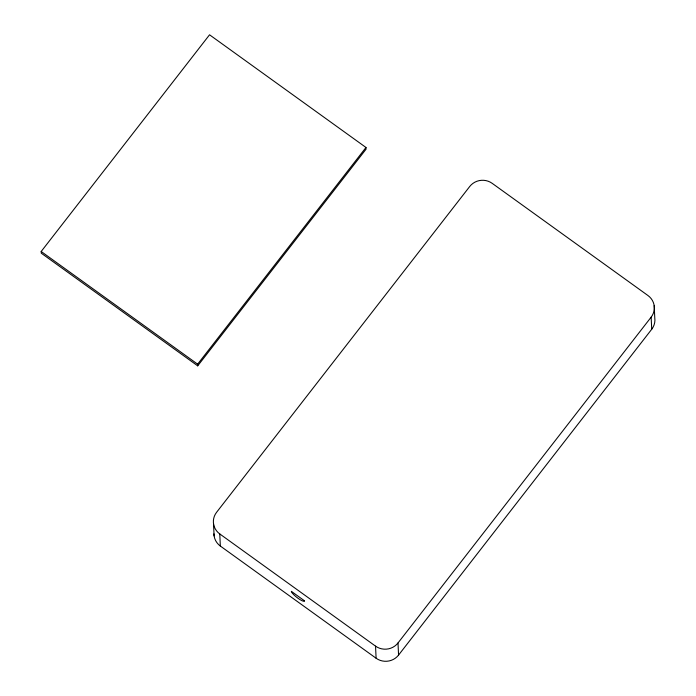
<?xml version="1.0" encoding="UTF-8"?>
<svg xmlns="http://www.w3.org/2000/svg" width="696" height="696" viewBox="0 0 696 696"><rect width="100%" height="100%" fill="white"/><g stroke="black" fill="none" stroke-linecap="round" stroke-linejoin="round"><path stroke-width="1.04" d="M41.186 251.491L209.548 34.8L365.983 147.474L366.061 149.17L197.708 365.852L41.273 253.187L41.186 251.491L197.629 364.165L197.708 365.852M197.629 364.165L365.983 147.474M398.564 655.084L397.999 642.973L651.143 317.15A16.043 15.46 -2.7 0 0 647.941 295.513L492.185 183.335A16.043 15.46 -2.7 0 0 469.722 186.493L216.578 512.308A16.043 15.46 -2.7 0 0 219.779 533.945L220.345 546.055L376.11 658.242A16.043 15.46 -2.7 0 0 398.564 655.084L651.717 329.26A16.043 15.46 -2.7 0 0 654.771 317.794L654.197 305.683M219.779 533.945L375.535 646.132A16.043 15.46 -2.7 0 0 397.999 642.973M651.143 317.15L651.717 329.26M375.535 646.132L376.11 658.242M213.524 523.784L214.098 535.894M220.345 546.055A16.043 15.46 -2.7 0 1 213.942 533.875M304.543 600.848L291.346 591.339A8.248 1.705 37.8 0 0 298.045 598.299A8.248 1.705 37.8 0 0 304.543 600.848"/></g></svg>
